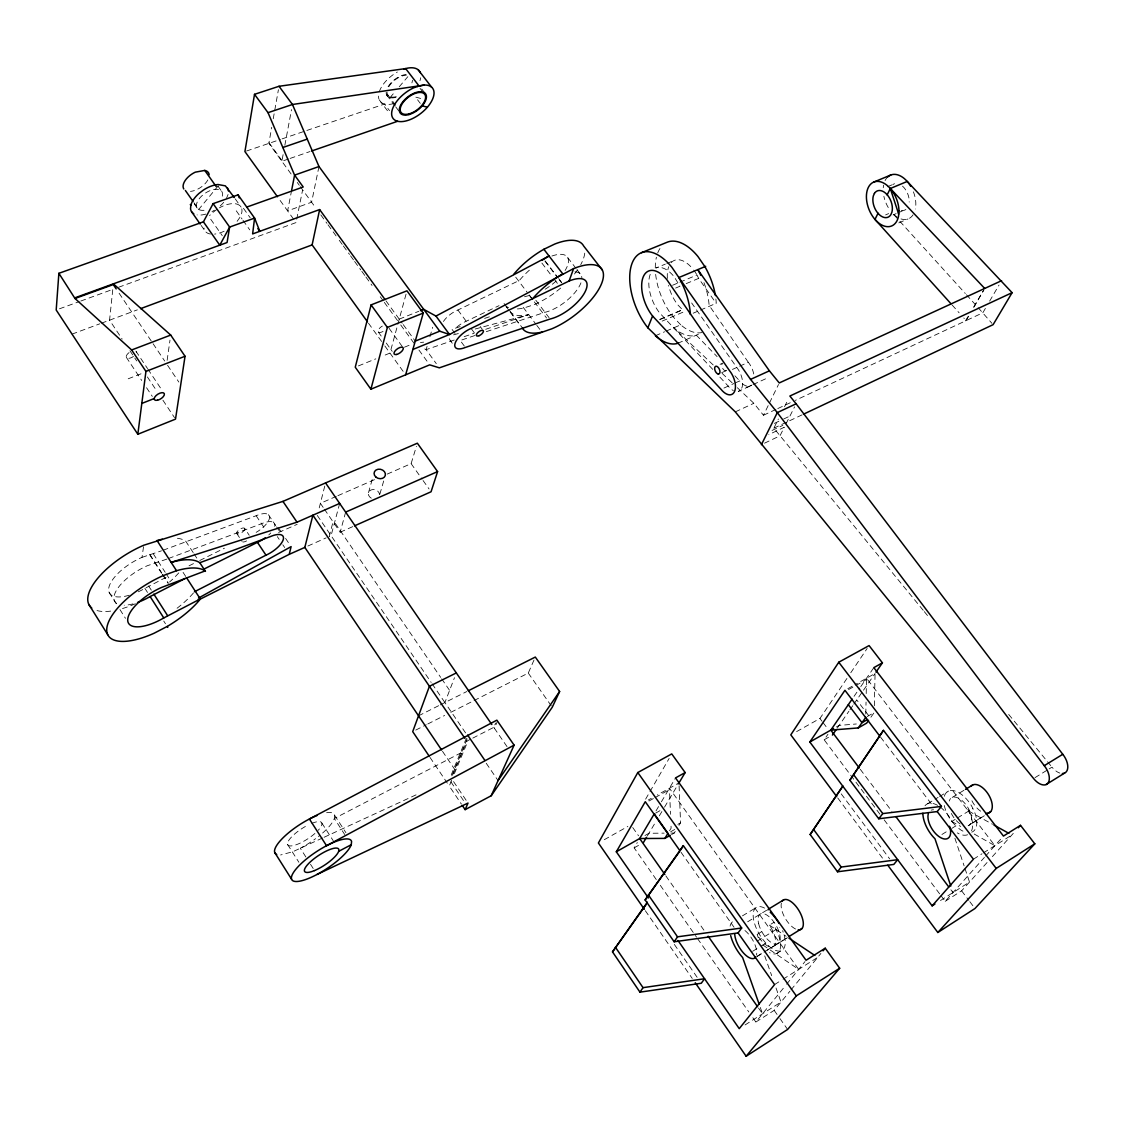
<?xml version="1.0" encoding="UTF-8"?>
<svg xmlns="http://www.w3.org/2000/svg" width="1124" height="1124" viewBox="0 0 1124 1124"><rect width="100%" height="100%" fill="white"/><g stroke="black" fill="none" stroke-linecap="round" stroke-linejoin="round"><path stroke-width="0.75" stroke-dasharray="5 3.75" d="M865.789 713.993L866.042 702.078M866.211 693.564L866.52 678.25L994.881 845.669L974.087 833.966M874.332 705.788L875.076 673.473L854.999 684.671M700.407 310.098L716.157 303.325L716.185 302.3A48.487 26.189 67.4 0 0 715.876 298.984M326.62 812.708A35.378 10.313 -33.3 0 1 334.601 815.195L334.334 818.483A35.378 10.313 -33.3 0 1 318.415 836.523M112.751 289.655L109.562 320.185L122.165 339.097M167.139 360.34L169.991 340.136M129.26 595.228A34.872 14.373 -31.6 0 1 109.309 585.899A34.872 14.373 -31.6 0 1 142.003 557.364L143.746 545.238M291.088 173.981L268.861 143.38L271.713 127.307M273.244 118.751L278.415 89.695M288.475 158.99L281.857 161.28L283.262 153.777M284.85 145.277L291.509 109.59M291.664 190.167L287.618 210.862L294.165 219.967M296.722 219.18L302.525 190.363M318.977 166.535L311.601 202.208L315.703 207.856M319.23 507.879L325.567 482.941M339.673 503.426L331.074 535.656L329.163 536.527L332.676 523.278L334.629 522.421L440.664 677.351M345.644 512.108L340.179 532.228L324.091 508.736M406.045 294.151L389.986 353.077L382.09 356.294M368.475 492.719L372.901 477.068M379.842 494.209L384.38 478.599M427.064 346.417L426.108 349.648L436.295 363.656M429.888 336.807L432.698 327.239M387.246 474.089L411.117 463.636L416.4 446.354M465.575 732.904L444.907 702.556L454.489 677.688M451.244 774.872L466.334 738.299M451.876 775.813L468.301 736.065M453.197 774.099L466.811 741.166L471.307 738.861M454.419 773.607L467.458 742.135L466.811 741.166M226.458 198.358L228.074 194.48M472.797 738.103L493.773 727.354L495.628 723.041M507.022 746.617L494.434 728.31L497.525 721.116M474.061 700.547L528.28 673.079L534.602 658.664M737.344 387.71L753.867 403.277L763.477 415.248L768.732 404.485M769.49 402.94L778.511 384.492M923.197 610.29L773.846 428.188L778.412 419.013M784.524 406.762L788.331 399.104M786.013 423.86L794.584 406.846M645.626 799.15L649.11 793.108M649.981 791.605L669.131 758.433M968.677 316.209L966.148 320.593L795.286 400.397M973.735 307.442L983.865 289.908L973.328 307.639M985.383 308.426L982.826 312.795L966.148 320.593L963.816 317.994M989.64 301.12L999.025 285.06M656.276 879.544L634.147 847.875L637.308 842.536M656.023 810.882L660.49 803.323M661.39 801.819L675.524 777.92M965.446 320.916L968.073 316.49M647.34 835.961L655.854 821.672M659.324 815.855L662.781 810.053M664.509 807.173L678.994 782.894L657.343 794.963M669.539 830.748L671.112 828.191L670.958 824.721M671.562 834.57L674.245 833.039L675.805 830.495M678.966 825.381L680.554 822.824L679.051 784.622M796.635 731.584L819.944 718.475L846.92 678.46M850.784 672.742L867.152 648.45M879.937 814.212L824.145 739.775L827.952 734.253M854.057 696.332L859.804 687.986M860.773 686.595L873.812 667.642M837.197 728.169L848.915 711.253M849.885 709.848L852.835 705.591M853.804 704.186L862.529 691.583M863.499 690.192L875.076 673.473M237.122 221.316L239.918 217.353A21.623 11.296 -34 0 0 238.176 204.568A21.623 11.296 -34 0 0 219.433 207.828M752.841 1017.726L755.862 1022.039L785.536 985.537M786.617 984.188L805.009 961.568M755.862 1022.039L774.183 1010.364L789.891 991.242M791.001 989.879L820.913 953.447M218.323 185.755L198.681 209.457L193.918 202.671M390.014 97.633L394.917 91.859M399.231 86.801L407.829 76.685M940.999 895.673L945.214 901.293L984.413 857.401M985.565 856.095L1002.383 837.268M945.214 901.293L961.624 890.826L987.813 861.701M992.394 856.614L1015.084 831.367M217.002 209.303L212.506 212.745A21.623 11.296 -34 0 0 209.584 215.625M138.322 591.786A34.872 14.373 -31.6 0 0 144.898 588.358L168.867 575.881M745.071 1024.933L780.983 1002.074L775.757 987.223M940.479 900.535L969.506 882.059L964.631 867.447M774.576 984.568L781.658 980.1M783.077 979.201L817.696 957.381M973.426 859.2L982.011 853.79M983.43 852.891L1011.839 834.977M776.445 953.658L781.096 950.778M757.042 956.341L765.683 950.988M767.13 950.089L786.21 938.273M969.998 824.454L984.75 815.307M756.859 956.636L762.62 953.068M764.067 952.183L787.446 937.697M984.357 815.729L968.143 825.775A16.312 8.655 57.7 0 0 965.98 804.728A16.312 8.655 57.7 0 0 949.232 801.019M752.63 951.311L758.363 947.771M761.229 946.001L765.851 943.148L770.01 947.054A25.037 11.24 59.2 0 0 783.512 948.993A25.037 11.24 59.2 0 0 782.613 930.686M951.649 828.486L955.793 825.929L960.036 829.428A23.674 12.561 57.7 0 0 964.294 831.732M941.926 834.486L948.867 830.2M1035.007 777.639L1047.737 769.785M1049.156 768.9L1051.98 767.158A14.317 8.163 56.7 0 0 1059.82 773.087M757.183 941.153L779.55 927.398M940.324 807.13A23.829 12.434 57.9 0 1 950.988 819.677L951.817 821.433L956.032 818.848M957.437 817.977L972.85 808.507M761.777 931.585L757.14 934.423A17.267 7.728 59.2 0 0 773.635 946.324A17.267 7.728 59.2 0 0 769.392 925.122L774.071 922.256M747.643 921.792L766.61 910.271M952.183 797.436L964.013 790.256M742.444 915.863L757.098 906.984M927.609 803.758L938.09 797.408M939.594 796.509L948.586 791.057M670.663 831.788L674.695 829.484M634.147 847.875L640.722 844.138M824.145 739.775L831.043 735.855M677.856 824.356L680.554 822.824M867.138 716.592L874.177 712.588L870.412 717.885L856.741 699.943M644.965 835.539L648.927 833.277L664.115 833.137M836.34 726.975L839.122 725.401L856.333 723.982M604.305 839.684L627.866 826.435M655.587 813.144L662.303 809.364M648.295 800.021L651.316 798.335M847.805 688.689L853.566 685.471M648.998 801.005L653.522 798.476M655.039 797.633L670.129 789.217M848.508 689.602L854.268 686.385M855.701 685.584L867.208 679.163M415.725 730.094L426.305 724.741M427.808 723.968L444.626 715.454M450.822 712.321L472.516 701.334M418.535 715.819L438.697 705.675M440.257 704.889L466.727 691.569M189.015 565.836L193.637 563.546M199.791 560.483L224.435 548.217M456.934 327.028A16.087 6.913 -36.3 0 1 466.221 321.267L499.042 305.658M764.517 443.179L779.972 435.831L784.299 427.246L768.788 434.595M443.418 321.478A16.059 6.997 -36.3 0 1 457.889 310.013L519.428 280.382A49.33 20.949 -37.5 0 1 531.722 268.13M773.846 428.188L802.241 414.784M772.019 430.478L782.894 425.336M774.352 423.397L782.149 419.716M783.709 418.985L789.947 416.049M763.477 415.248L776.192 409.305M777.794 408.56L793.684 401.142M735.307 411.862L753.867 403.277M322.504 837.998L292.816 851.725L280.621 854.971M324.091 837.268L419.21 793.404M746.786 387.429L751.478 385.293M753.038 384.577L765.556 378.844M749.736 386.178L738.271 391.419A15.722 8.556 65.7 0 0 742.599 382.104A15.722 8.556 65.7 0 0 736.768 367.478L691.667 302.974M723.926 388.075L733.93 383.523M735.363 382.877L739.662 380.924A15.68 8.599 65.7 0 0 751.717 385.082M721.706 372.676L726.02 370.737M732.441 369.431L736.768 367.478M739.648 366.185L748.303 362.279A15.68 8.599 65.7 0 1 754.007 375.669M307.864 546.039L326.129 537.876M720.077 364.345L722.943 363.066M340.179 532.228L352.922 526.552M278.583 532.495L297.172 524.318M677.8 343.312L701.095 333.055M336.315 496.358L320.396 503.327L323.164 507.388M337.903 495.67L374.517 479.653M655.362 335.767L664.579 331.791M666.111 331.13L680.722 324.822A48.487 26.189 67.4 0 0 702.008 332.535M662.177 321.099L684.839 311.39M898.793 222.889L907.939 218.969M693.185 313.203L697.512 311.334M893.088 214.937L896.137 213.63M897.669 212.984L903.766 210.385M659.774 319.385L682.423 309.69M659.928 319.553L682.577 309.859L678.067 305.138A29.013 15.68 67.4 0 1 668.527 285.426M885.614 214.895L888.648 213.602M675.636 288.067L679.978 286.241L674.189 276.799A29.168 15.525 67.4 0 0 656.009 267.962L665.31 264.126M686.202 283.627L698.65 278.387L716.157 303.325M672.531 285.271L678.32 282.855M679.865 282.194L696.978 275.015L698.65 278.387M887.342 186.795L894.999 183.605A14.134 8.88 68.1 0 0 892.892 184.575M666.869 263.48L674.625 260.276M358.416 365.918L375.781 358.865M404.415 347.204L412.438 343.944M399.245 319.118L418.802 311.292M128.206 378.788L142.622 373.196M166.858 559.106L147.37 565.709A34.928 14.275 -31.6 0 0 119.327 586.194A34.928 14.275 -31.6 0 0 117.008 603.672M168.502 558.487L261.499 523.742A17.858 7.222 -33.1 0 1 274.734 526.411M72.048 334.123L99.769 323.824M101.399 323.22L137.325 309.859M142.003 557.364L161.505 550.816M163.149 550.212L256.146 515.733A17.829 7.278 -33.1 0 1 269.549 517.265A17.829 7.278 -33.1 0 1 256.16 532.369M59.488 308.805L79.2 301.625M80.844 301.021L112.049 289.641M118.624 287.252L296.034 222.58M290.132 158.414L309.971 151.557M246.521 151.023L280.424 139.446M454.237 340.038L426.108 349.648L423.088 348.061M464.17 336.652L474.103 333.266M485.68 329.304L528.702 314.622A49.33 20.949 -37.5 0 1 510.071 311.812M282.082 138.884L305.222 131.016M306.866 130.454L384.563 104.04L389.578 110.672M474.904 335.514L460.222 340.502L464.324 346.066M486.313 331.65L544.985 312.289A29.589 12.406 -37.5 0 0 580.939 282.827M460.152 326.592L452.003 329.318L455.079 333.519M484.627 318.401L491.146 316.209M524.529 296.736L531.778 294.867M453.534 334.84L458.55 333.491M475.255 328.995L528.702 314.622M420.46 342.525L423.664 342.146M670.859 833.067L674.245 833.039M420.671 98.448L415.487 97.071L420.278 103.338M968.663 811.078L992.492 824.257M944.301 805.529A23.674 12.561 57.7 0 0 951.859 821.475L960.725 826.449M769.392 925.122L786.097 936.278M762.901 945.045L798.658 969.38L669.426 788.233L670.522 814.296M713.192 364.949L673.796 327.815A48.585 26.105 67.4 0 0 696.346 335.219L717.098 356.617M722.086 373.337L732.258 382.919M680.722 324.822L673.22 316.94A48.487 26.189 67.4 0 1 655.643 274.256M734.913 375.809L739.662 380.924M712.785 369.417L659.676 312.964A29.168 15.525 67.4 0 1 650.234 274.34M719.894 377.13L728.212 386.122A15.722 8.556 65.7 0 0 733.34 390.604M894.016 214.895L965.291 293.476M966.457 294.769L976.981 306.36M978.147 307.653L991.958 323.361M952.126 305.026L959.137 312.809M951.859 821.475L955.793 825.929M924.307 611.639L927.637 615.699M1008.692 714.414L1046.43 760.4M1047.54 761.749L1051.98 767.158M765.851 943.148L761.946 938.287A25.037 11.24 59.2 0 1 753.473 911.901A25.037 11.24 59.2 0 1 768.142 910.44M567.704 257.607L575.966 268.327M577.005 269.676L581.136 275.029M421.781 89.007L424.83 92.983M420.025 88.346L422.048 90.988M545.168 260.965L557.659 277.249M558.698 278.612L561.831 282.7M544.943 261.077L557.42 277.361M559.513 280.087L561.607 282.812M541.88 263.058L552.263 276.644M554.343 279.356L557.476 283.445M880.57 737.133L931.951 804.672M387.415 94.332L395.704 105.263M386.586 94.88L394.664 105.515M395.676 106.836L400.003 112.54M535.839 300.234L549.074 317.671M515.733 277.178L527.17 292.282M529.249 295.036L531.343 297.79M529.249 295.162L533.31 300.53M534.322 301.878L546.545 317.994M379.181 99.755L389.255 113.074M523.18 307.288L535.811 324.035M536.822 325.384L541.894 332.1M961.624 890.826L968.818 900.352M969.843 901.701L974.972 908.515M860.296 769.336L891.894 811.345M950.89 889.772L952.997 892.568L951.368 887.679M819.944 718.475L822.023 721.243M823.063 722.62L827.222 728.155M504.072 303.522L507.093 307.526M510.127 311.573L522.421 327.941M506.236 306.726L509.256 310.73M510.268 312.093L520.51 325.735M884.152 819.832L939.945 894.268M841.23 793.881L889.674 858.891M837.731 797.928L883.605 859.607M480.215 326.508L482.28 329.29M457.889 310.013L466.221 321.267M471.307 328.728L474.398 332.901M450.218 340.432L452.269 343.242M268.973 142.678L281.983 160.577M385.968 300.853L402.237 323.248M403.249 324.625L415.248 341.134M297.242 182.453L299.293 185.277M300.319 186.682L311.601 202.208L287.618 210.862L278.471 198.161M320.818 214.909L326.972 223.381M327.997 224.786L338.24 238.892M339.265 240.311L342.328 244.54M343.354 245.945L349.508 254.417M350.533 255.822L353.596 260.051M354.622 261.471L360.776 269.929M361.802 271.348L364.864 275.577M365.89 276.982L372.044 285.454M380.235 296.736L383.312 300.965M384.338 302.384L399.694 323.543M400.72 324.948L414.039 343.284M418.929 350.028L427.738 362.153M389.087 328.306L403.066 347.639M378.268 331.987L382.258 337.523M386.249 343.045L392.22 351.348M368.475 323.192L383.832 344.548M384.858 345.967L405.638 374.826M243.444 208.263L250.188 217.761M235.267 198.906L241.07 207.083M236.265 210.82L242.039 218.983M243.009 220.332L249.739 229.844M218.098 186.289L221.934 191.698M411.117 463.636L422.076 479.119M423.074 480.524L429.059 488.968M681.032 852.273L734.056 927.272M774.183 1010.364L778.974 1017.178M779.944 1018.541L787.615 1029.458M210.722 219.236L222.271 235.675M528.28 673.079L551.266 705.816M748.303 362.279L709.118 305.335A48.585 26.105 67.4 0 0 703.399 281.211M632.742 827.531L638.53 835.778M665.858 875.891L704.13 930.475M758.531 1008.059L762.55 1013.806L760.274 1007.371M194.297 203.936L197.15 208.01M201.14 225.418L204.975 230.912M660.294 885.305L696.515 937.121M697.512 938.554L748.823 1011.965M674.33 944.413L697.287 977.501M645.331 910.721L692.244 978.442M493.773 727.354L494.434 728.31M441.662 678.798L449.6 690.389M317.305 515.466L431.166 682.409M432.15 683.842L444.907 702.556M486.228 763.252L498.044 780.59M460.447 752.673L461.093 753.628M460.812 754.19L460.166 753.249L334.334 818.483L344.689 834.5M442.505 751.324L455.613 770.741M466.137 800.274L452.045 779.354L449.263 786.041L461.402 804.11M450.907 781.84L464.999 802.775M278.204 527.437L281.885 532.917M285.58 538.41L290.189 545.252M268.411 514.68L275.675 525.484M276.63 526.917L280.466 532.636M119.102 293.224L152.091 342.258M153.061 343.705L164.694 361.015M167.574 365.3L178.828 382.062M430.014 757.407L447.338 783.175M277.319 536.598L279.159 539.323M282.827 544.789L284.653 547.514M256.146 515.733L265.362 529.488M135.906 351.152L147.511 368.532M147.904 369.136L162.404 390.843M129.934 350.744L136.721 360.916M147.385 376.933L157.093 391.475M162.91 400.2L174.543 417.664M244.793 528.617A4.721 1.939 -32.9 0 1 239.187 533.802A4.721 1.939 -32.9 0 1 238.218 530.472A4.721 1.939 -32.9 0 1 244.793 528.617L249.233 535.277M126.281 357.249L141.708 380.46M146.541 387.724L152.33 396.421M236.672 533.324L241.983 541.332M193.188 552.572L185.741 541.22A58.279 24.04 -31.6 0 0 174.15 538.031M194.059 553.893L197.515 559.204M183.072 572.369L185.699 576.429M334.587 815.195L345.925 832.715M153.3 553.851L165.2 572.299M166.127 573.76L170.792 580.996M149.899 554.525L161.786 573.001M162.727 574.462L168.333 583.159M149.618 554.624L161.519 573.114M162.446 574.561L168.052 583.258M321.885 823.119L333.196 840.696M148.621 585.955L152.976 592.769M144.898 588.358L147.511 592.446M163.753 621.052L165.467 623.75M305.868 856.98L300.305 848.241A35.378 10.313 -33.3 0 0 315.591 838.673M310.505 864.272L313.287 868.641M287.618 844.517L298.872 862.249M109.211 592.531L116.292 603.771M119.959 609.587L125.466 618.312M967.834 809.322L970.462 814.858A23.702 12.533 57.8 0 1 970.967 831.929M775.167 927.707L777.934 933.566A25.065 11.212 59.2 0 1 769.49 952.604M764.713 955.892L771.696 975.688M757.14 934.423L758.307 937.725M954.894 838.223L964.097 865.831M311.755 823.372A20.26 5.901 -33.3 0 1 318.148 830.355M314.917 833.474A20.26 5.901 -33.3 0 1 287.983 845.122A20.26 5.901 -33.3 0 1 307.414 825.367M913.067 214.81A23.59 14.823 68.1 0 1 893.608 214.333M888.269 207.561A23.59 14.823 68.1 0 1 883.871 196.278M883.253 187.75A23.59 14.823 68.1 0 1 883.59 185.151M885.08 180.585A23.59 14.823 68.1 0 1 887.539 177.128M913.419 191.825A23.59 14.823 68.1 0 1 915.372 208.994M178.772 572.875A58.279 24.04 -31.6 0 1 169.598 581.965M135.386 603.743A58.279 24.04 -31.6 0 1 122.516 608.534M110.672 611.119A58.279 24.04 -31.6 0 1 95.807 610.177M371.285 498.185A5.662 4.665 15.3 0 1 370.962 489.994A5.662 4.665 15.3 0 1 379.533 494.546M193.497 592.896A58.532 23.548 -31.7 0 1 174.487 610.177M270.772 532.931A17.858 7.222 -33.1 0 1 268.791 534.912M132.997 603.883A34.928 14.275 -31.6 0 1 124.23 605.218M655.292 267.933A48.487 26.189 67.4 0 1 656.402 257.227M657.709 252.97A48.487 26.189 67.4 0 1 660.772 247.336M667.389 278.457A29.013 15.68 67.4 0 1 668.766 266.669M671.197 262.651A29.013 15.68 67.4 0 1 692.862 269.001M693.733 270.097A29.013 15.68 67.4 0 1 696.978 275.015M905.888 209.457A14.134 8.88 68.1 0 1 901.35 210.413M902.502 186.134A14.134 8.88 68.1 0 1 909.204 202.067M412.41 80.282A14.879 7.826 -37.7 0 1 411.904 82.881M396.238 96.636A14.879 7.826 -37.7 0 1 387.021 92.14M388.82 86.703A14.879 7.826 -37.7 0 1 406.326 75.168M222.327 196.138A14.837 7.896 -33.9 0 0 218.211 189.408L215.372 189.31A14.837 7.896 -33.9 0 0 197.15 202.208A14.837 7.896 -33.9 0 0 206.999 209.682M207.856 179.938A14.781 8.008 -33.8 0 1 197.079 189.478L193.693 190.757A14.781 8.008 -33.8 0 1 190.476 191.361M136.313 351.77A5.746 2.824 -31.9 0 1 136.383 352.571M133.489 356.434A5.746 2.824 -31.9 0 1 126.436 357.572A5.746 2.824 -31.9 0 1 130.37 351.77M383.031 331.44A5.465 2.459 -35.4 0 1 378.015 331.383A5.465 2.459 -35.4 0 1 382.329 326.086M396.013 97.338A15.862 8.346 -37.7 0 1 386.164 92.533M388.089 86.731A15.862 8.346 -37.7 0 1 406.762 74.423M420.685 77.739A24.784 13.038 -37.7 0 1 419.954 80.689M393.92 103.549A24.784 13.038 -37.7 0 1 378.507 96.116M379.28 91.775A24.784 13.038 -37.7 0 1 397.348 72.034M224.14 231.221A21.623 11.296 -34 0 1 214.558 234.101M210.455 234.045A21.623 11.296 -34 0 1 204.006 228.032M223.69 202.32A21.539 11.451 -33.9 0 1 219.981 206.113M214.403 210.23A21.539 11.451 -33.9 0 1 211.986 211.593M205.847 214.094A21.539 11.451 -33.9 0 1 197.065 214.909M551.898 256.033A29.477 12.617 -37.5 0 1 565.091 270.491M556.141 281.014A29.477 12.617 -37.5 0 1 543.988 289.908M574.926 271.853A29.589 12.406 -37.5 0 1 581.867 278.457M584.733 253.167A49.259 21.089 -37.5 0 1 580.743 264.66M577.441 269.999A49.259 21.089 -37.5 0 1 572.552 276.307M560.651 288.067A49.259 21.089 -37.5 0 1 533.549 304.871L523.728 308.018A49.259 21.089 -37.5 0 1 515.199 308.974M508.54 307.639A49.259 21.089 -37.5 0 1 506.067 306.107M451.722 341.555A16.087 6.913 -36.3 0 1 449.6 338.675M726.526 370.442A4.145 2.248 65.9 0 1 725.401 370.779L724.727 370.541A4.145 2.248 65.9 0 1 722.311 367.534L721.987 366.522A4.145 2.248 65.9 0 1 722.072 363.895M246.606 540.883A4.735 1.925 -32.9 0 1 242.812 541.965M980.662 811.191A16.214 8.739 57.5 0 1 970.925 798.518M960.079 823.906A16.312 8.655 57.7 0 1 950.848 812.385M931.22 810.179A16.41 8.57 57.9 0 1 933.566 809.8M944.329 796.27A23.674 12.561 57.7 0 1 956.046 791.352A23.674 12.561 57.7 0 1 972.021 806.751L974.649 812.287A23.674 12.561 57.7 0 1 971.768 832.181M967.609 834.753A23.702 12.533 57.8 0 1 957.325 832.898M925.024 805.725A23.829 12.434 57.9 0 1 937.809 805.458M795.567 929.014A17.127 7.868 59 0 1 781.363 903.162M744.931 930.517A17.366 7.629 59.3 0 1 756.536 955.077M730.08 926.148A25.192 11.071 59.3 0 1 733.649 921.188M758.616 923.591A17.239 7.742 59.2 0 0 777.358 943.949A17.239 7.742 59.2 0 0 771.443 918.996A17.239 7.742 59.2 0 0 758.616 923.591"/><path stroke-width="1.5" d="M690.291 314.439L690.319 313.413A48.838 25.866 67.4 0 0 678.868 277.544L671.913 267.343A48.838 25.866 67.4 0 0 632.194 262.974A48.838 25.866 67.4 0 0 647.86 327.815L735.307 411.862L1033.588 778.511A14.401 8.093 56.9 0 0 1047.849 783.259A14.401 8.093 56.9 0 0 1044.266 765.683L777.302 412.606L750.565 379.406L678.868 277.544L705.703 266.318M257.888 228.608L259.813 231.319L254.586 218.084L238.049 194.859L213.11 203.641L203.416 221.835L58.87 273.315L56.2 310.013L137.831 434.257L175.513 419.126L185.038 356.266L170.708 335.078L113.355 283.838M137.831 434.257L145.937 371.412L131.649 349.971L74.999 298.492L58.87 273.315M234.298 197.543L225.376 185.867L218.028 184.519A21.539 11.451 -33.9 0 0 203.43 190.04L198.934 193.468A21.539 11.451 -33.9 0 0 190.841 205.27L190.546 208.811A21.539 11.451 -33.9 0 0 193.778 213.785M351.278 844.7L351.587 841.469A35.561 9.919 -33.5 0 0 306.402 859.031A35.561 9.919 -33.5 0 0 304.323 879.98A35.561 9.919 -33.5 0 0 351.278 844.7L338.689 851.332M420.264 72.681A24.784 13.038 -37.7 0 0 405.652 68.578L279.019 86.281L254.516 94.332L244.92 151.571L277.445 196.742M291.664 190.167L294.586 175.133L268.032 112.667L254.516 94.332M367.45 321.773L312.121 244.906L319.637 209.57L252.633 233.918L254.586 218.084L229.633 227.062L219.77 245.187L75.055 297.762M197.712 600.399L289.233 554.343L291.102 546.629L198.47 598.094M441.549 749.905L304.829 547.402L312.879 515.213L464.844 738.285M405.638 374.826L423.256 313.076L406.958 290.821L371.089 304.899L355.254 367.211L370.892 389.213L429.691 364.85L439.358 367.843L551.701 328.854A49.498 20.583 -37.5 0 0 601.986 282.56A49.498 20.583 -37.5 0 0 573.619 268.58L449.516 334.502L412.873 349.466M370.892 389.213L387.373 327.421L371.089 304.899M91.761 608.028A58.279 24.04 -31.6 0 1 143.746 545.238L282.939 501.388L417.355 443.207L437.587 471.602L431.054 491.778L354.524 525.849M569.095 281.014A29.631 12.308 -37.5 0 1 585.126 291.748A29.631 12.308 -37.5 0 1 550.086 319.019L465.35 347.457A16.115 6.87 -36.3 0 1 455.079 343.34A16.115 6.87 -36.3 0 1 471.42 328.278L569.095 281.014L573.619 268.58M647.86 327.815L652.566 315.999A29.224 15.469 67.4 0 1 643.139 277.122A29.224 15.469 67.4 0 1 666.953 279.82L729.56 370.723A15.75 8.528 65.7 0 1 734.52 391.545A15.75 8.528 65.7 0 1 721.074 389.368L652.566 315.999M462.343 805.486L465.139 809.659L468.02 803.07L316.996 874.472M465.139 809.659L491.202 795.75L514.104 745.142L496.864 720.161L309.395 819.003L326.55 845.74L514.104 745.142M468.287 690.782L535.305 657.062L559.626 691.499L552.263 707.235L491.202 795.75M761.426 444.654L777.302 412.606L796.129 403.783L1062.77 754.288A14.317 8.163 56.7 0 1 1067.8 767.116A14.317 8.163 56.7 0 1 1062.363 773.537M878.041 213.237L874.978 219.419L950.96 303.733M887.159 194.859L890.306 188.509L907.223 181.442L1012.106 292.676L993.11 324.667L803.815 414.039M678.994 782.894L685.148 772.567L671.745 753.909L637.8 772.539L598.404 843L644.333 909.274M648.422 897.978L616.317 851.781L645.274 801.693L680.034 850.854L683.322 845.641L741.671 928.003L738.061 932.934L674.161 941.771L645.134 899.945L683.322 845.641M643.35 842.649L646.539 837.296M664.846 874.444L639.668 838.532L664.86 838.392L667.965 833.32L654.238 813.902L639.668 838.532L616.317 851.781M639.963 992.155L643.026 987.659L704.565 978.751L701.278 983.247L639.963 992.155L612.51 951.873L647.396 902.193M875.989 672.138L882.424 662.851L869.091 645.583L838.757 662.233L790.804 734.857L836.678 796.523M810.165 834.5L842.789 786.154L810.165 834.5L837.521 871.788L893.805 864.426L897.683 859.691L841.216 867.054L837.521 871.788M849.87 780.182L883.464 730.347L941.434 806.4L937.191 811.57L878.757 818.778L849.87 780.182L883.464 730.347M674.161 941.771L677.519 936.826L741.671 928.003M934.915 904.075L932.133 905.846L809.828 742.009L844.939 690.291L879.516 735.756M194.466 591.744L265.995 555.172A17.9 7.137 -33.2 0 0 283.36 539.169A17.9 7.137 -33.2 0 0 270.167 536.682L199.763 562.731A58.532 23.548 -31.7 0 0 171.143 562.393L297.017 522.182L339.673 503.426M200.297 598.952L199.707 599.823A58.617 23.351 -31.8 0 1 167.195 626.447L154.1 633.234A58.617 23.351 -31.8 0 1 106.935 627.431A58.617 23.351 -31.8 0 1 163.275 575.586L176.538 570.725A58.617 23.351 -31.8 0 1 205.116 570.922L161.364 587.529A35.083 13.98 -31.8 0 0 127.715 620.603A35.083 13.98 -31.8 0 0 163.781 617.947L200.297 598.952L186.57 577.778M859.242 767.931L830.805 730.122L852.147 699.114M498.044 780.59L559.626 691.499M832.42 735.068L836.242 729.546M830.805 730.122L858.258 727.931L865.733 717.393M612.51 951.873L646.384 904.132M645.134 899.945L679.037 852.259M868.543 720.512L866.66 723.139L858.258 727.931M513.682 274.481L514.3 273.624A49.259 21.089 -37.5 0 1 543.875 249.275L554.708 244.063A49.259 21.089 -37.5 0 1 583.623 245.959L602.338 270.055M532.383 299.167L533.015 298.31A49.498 20.583 -37.5 0 1 562.773 273.877L543.875 249.275M878.757 818.778L882.79 813.593L941.434 806.4M823.077 950.834L825.227 948.206L839.67 968.242L787.615 1029.458L746.139 1056.237L695.236 982.755M746.139 1056.237L796.298 995.892L839.67 968.242M932.133 905.846L973.426 859.2L937.191 811.57M1018.33 827.756L1020.508 825.339L1034.811 843.815L974.972 908.515L937.823 932.484L887.777 865.213M937.823 932.484L996.215 868.416L1034.811 843.815M137.521 602.464A34.928 14.275 -31.6 0 0 150.124 596.549L185.01 578.551M825.227 948.206L806.063 960.261L675.524 777.92L685.148 772.567M1020.508 825.339L1003.451 836.073L873.812 667.642L882.424 662.851M1046.135 784.552L1064.554 773.101M678.348 342.975L677.8 343.312A48.838 25.866 67.4 0 1 655.362 335.767M789.09 936.489L802.072 928.438M986.226 814.394L990.651 811.654M1044.266 765.683L1062.77 754.288M768.057 909.386L783.948 899.72M965.488 789.357L972.878 784.861M867.602 719.486L861.982 722.69L848.311 704.692M664.86 838.392L670.213 835.329M809.828 742.009L833.572 728.549M420.432 310.645L423.706 309.339L435.972 316.069L549.046 256.005A49.33 20.949 -37.5 0 0 542.204 260.22M203.514 569.306L257.438 542.344A17.858 7.222 -33.1 0 0 265.32 537.764M456.316 672.939L429.41 686.3L412.705 731.626L429.059 755.974M1012.106 292.676L789.863 396.041L796.129 403.783M1001.582 280.691L779.255 382.947L769.406 370.822L697.793 269.634A48.585 26.105 67.4 0 1 700.786 275.282M750.565 379.406L769.406 370.822M289.233 554.343L304.829 547.402M345.644 512.108L437.587 471.602M873.952 181.99L890.826 175.007M415.248 341.134L439.723 331.187L449.516 334.502L435.972 316.069M641.495 252.689L667.375 242.152A48.487 26.189 67.4 0 1 697.962 256.539L704.903 266.655A48.487 26.189 67.4 0 1 715.398 295.57M387.373 327.421L423.256 313.076M141.807 403.432L154.199 398.542M145.937 371.412L185.038 356.266M131.649 349.971L170.708 335.078M403.923 69.21L405.652 68.578L418.957 85.888L424.029 85.045A24.883 12.856 -37.7 0 1 425.94 108.789A24.883 12.856 -37.7 0 1 392.712 117.908A24.883 12.856 -37.7 0 1 413.435 87.939L418.957 85.888L292.465 104.49L268.032 112.667M140.598 308.65L312.121 244.906M74.999 298.492L113.285 284.569L116.194 288.896M246.662 207.111L303.213 186.977L294.586 175.133L318.977 166.535L439.723 331.187M282.841 147.511L307.259 139.095M311.629 150.995L397.615 121.28M417.229 86.534L424.029 85.045M209.176 174.796A14.781 8.008 -33.8 0 0 204.765 170.427L195.267 172.169A14.781 8.008 -33.8 0 0 183.816 188.987M422.202 105.853L427.387 107.201M993.967 825.086L1008.86 833.334M788.964 938.189L814.816 955.456M984.708 288.447L890.306 188.509L898.708 214.15M418.297 69.899L431.546 87.096M838.757 662.233L996.215 868.416M896.109 816.951L948.782 886.962M853.748 774.886L882.79 813.593M279.019 86.281L292.465 104.49L318.977 166.535M813.72 829.638L841.216 867.054M319.637 209.57L384.956 299.448M637.8 772.539L796.298 995.892M204.765 170.427L216.3 186.696M738.061 932.934L774.576 984.568L739.241 1028.643L677.969 940.479M213.11 203.641L229.633 227.062L227.076 242.531L219.77 245.187L203.416 221.835M185.362 190.462L192.977 201.308M708.162 936.222L757.52 1006.626M190.307 204.512L190.841 205.27M191.558 211.705L200.184 224.055M648.323 894.859L677.519 936.826M325.567 482.941L491.806 724.488M615.418 947.237L643.026 987.659M467.64 735.096L484.908 760.442M282.939 501.388L297.017 522.182M257.438 542.344L265.995 555.172M200.114 563.194L205.467 571.385M176.538 570.725L157.009 540.518A58.279 24.04 -31.6 0 1 162.334 539.225M153.847 594.132L167.518 615.516M150.124 596.549L163.781 617.947M167.195 626.447L167.771 627.361M274.748 852.554L291.594 879.249M88.768 604.319L107.707 634.61M238.049 194.859L239.257 197.838M759.136 1004.154L742.613 957.493A25.192 11.071 59.3 0 1 730.684 935.618M950.82 886.049L934.985 838.771A23.829 12.434 57.9 0 1 922.874 813.214M228.439 190.954L227.526 188.017M522.421 327.941L522.562 328.461A49.498 20.583 -37.5 0 0 541.894 332.1M276.729 854.479A35.378 10.313 -33.3 0 1 283.754 837.113A35.378 10.313 -33.3 0 1 317.01 815.518M887.539 177.128A23.59 14.823 68.1 0 1 910.707 186.261M949.583 826.266A16.41 8.57 57.9 0 1 940.296 837.45A16.41 8.57 57.9 0 1 928.312 813.748M971.052 786.224A16.214 8.739 57.5 0 1 989.064 795.539A16.214 8.739 57.5 0 1 986.38 813.355M770.249 912.252A25.037 11.24 59.2 0 1 779.03 923.394M755.595 957.241A17.366 7.629 59.3 0 1 743.596 953.11A17.366 7.629 59.3 0 1 734.745 934.395M782.318 900.984A17.127 7.868 59 0 1 799.684 911.859A17.127 7.868 59 0 1 798.195 929.857M898.975 210.778L898.54 216.187A23.716 14.738 68 0 1 872.561 216.244A23.716 14.738 68 0 1 875.399 181.568A23.716 14.738 68 0 1 898.975 210.778M874.416 193.412L873.32 195.941A14.205 8.823 68 0 0 877.268 212.408L879.558 214.895A14.205 8.823 68 0 0 890.77 214.825L891.88 212.296A14.205 8.823 68 0 0 887.932 195.702L885.628 193.202A14.205 8.823 68 0 0 874.416 193.412M718.236 373.997L717.562 373.758A4.145 2.234 65.9 0 1 715.145 370.751L714.822 369.74A4.145 2.234 65.9 0 1 716.381 366.241A4.145 2.234 65.9 0 1 719.796 370.513A4.145 2.234 65.9 0 1 718.236 373.997M314.481 870.58A20.358 5.676 -33.5 0 0 338.844 849.491A20.358 5.676 -33.5 0 0 311.643 860.703A20.358 5.676 -33.5 0 0 314.481 870.58M375.894 477.082A5.746 4.693 15.5 0 0 385.293 475.48A5.746 4.693 15.5 0 0 378.1 469.242A5.746 4.693 15.5 0 0 375.894 477.082M409.206 113.861A14.935 7.713 -37.7 0 0 425.265 95.273A14.935 7.713 -37.7 0 0 404.176 101.062A14.935 7.713 -37.7 0 0 409.206 113.861M396.575 354.482A5.479 2.403 -35.5 0 0 403.305 348.243A5.479 2.403 -35.5 0 0 396.041 349.901A5.479 2.403 -35.5 0 0 396.575 354.482M157.529 400.228A5.803 2.74 -32.2 0 0 164.343 393.737A5.803 2.74 -32.2 0 0 156.025 395.606A5.803 2.74 -32.2 0 0 157.529 400.228M408.953 114.564A15.919 8.233 -37.7 0 0 426.08 94.739A15.919 8.233 -37.7 0 0 403.586 100.893A15.919 8.233 -37.7 0 0 408.953 114.564M479.063 335.711A4.243 1.798 -36.5 0 0 483.306 330.681A4.243 1.798 -36.5 0 0 477.279 333.154A4.243 1.798 -36.5 0 0 479.063 335.711"/></g></svg>
